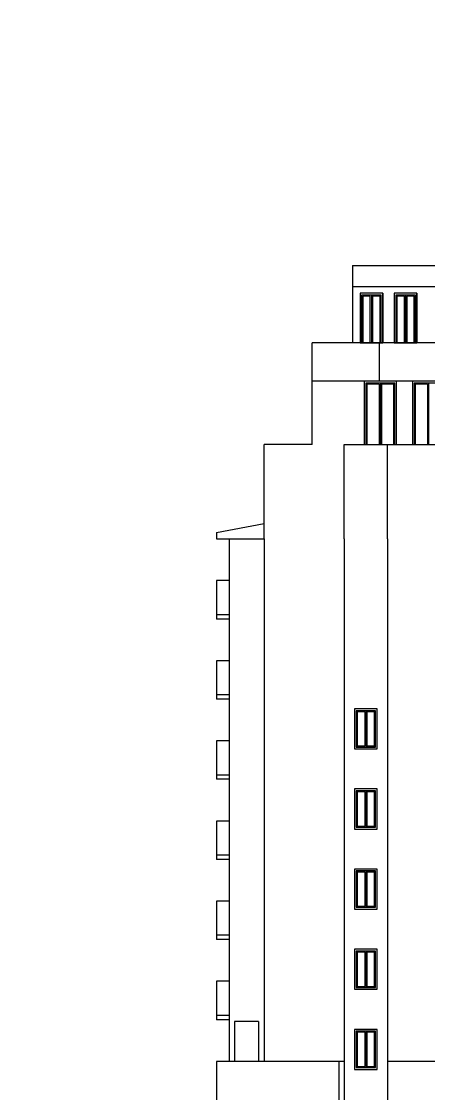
# Model space of a CAD drawing. Header units: inches. Extents: x -634 to 3638, y -6930911 to 5552.
# Drawn here: x 1276.04 to 1290.85, y 3495.46 to 3534.55 of the extents above; entities that cross this region are included whole.
import ezdxf

# ---------------------------------------------------------------- set-up
doc = ezdxf.new("R2010")
doc.units = ezdxf.units.IN
doc.header["$MEASUREMENT"] = 0
doc.linetypes.add('Dashed', pattern=[1128.888893, 564.444447, -564.444447])
for name, color, linetype, lineweight in [('ELEV', 134, 'Continuous', 18), ('фасады', 7, 'Continuous', 30), ('фасады2', 7, 'Continuous', 25)]:
    doc.layers.add(name, color=color, linetype=linetype, lineweight=lineweight)

msp = doc.modelspace()

# ---------------------------------------------------------------- hatches: boundary and pattern name
at = {"layer": 'ELEV', "linetype": 'Continuous'}
h = msp.add_hatch(dxfattribs=at)
h.set_pattern_fill('ANSI31', color=256, scale=0.01044, style=0)
h.set_pattern_definition([(45, (1262.311104, 3366.587935), (-0.02343928418428, 0.02343928418428), [])])
edge = h.paths.add_edge_path()
edge.add_ellipse((1445.78234, 3471.96182), major_axis=(0, 6932302.83262), ratio=0.00000001506, start_angle=89.999976115149, end_angle=270.000023884851)
edge.add_line((1445.67794, 3474.85168), (1445.67794, 3528.48347))
edge.add_line((1445.67794, 3528.48347), (1445.88675, 3528.48347))
edge.add_line((1445.88675, 3528.48347), (1445.88675, 3474.85168))

# ---------------------------------------------------------------- linework, layer by layer
at = {"layer": 'фасады', "color": 7, "linetype": 'Dashed', "ltscale": 100}
for points in [[(1288.07792, 3525.66657), (1288.07792, 3522.84413)], [(1312.78782, 3524.88797), (1288.07792, 3524.88797)], [(1286.615, 3519.14576), (1286.615, 3522.84413)], [(1291.97095, 3522.84413), (1286.615, 3522.84413)], [(1289.05118, 3522.84413), (1289.05118, 3521.44264)], [(1291.97095, 3521.44264), (1286.615, 3521.44264)], [(1284.86314, 3515.70043), (1284.86314, 3519.14576)], [(1286.615, 3519.14576), (1284.86314, 3519.14576)], [(1287.78389, 3515.70043), (1287.78389, 3519.14576)], [(1289.35764, 3515.70043), (1289.35764, 3519.14576)], [(1283.13075, 3515.93401), (1284.86314, 3516.26497)], [(1283.13075, 3515.93401), (1283.13075, 3515.70043)], [(1283.59791, 3515.70043), (1283.59791, 3512.78066)], [(1284.86314, 3515.70043), (1284.86314, 3512.78066)], [(1284.86314, 3515.70043), (1284.86314, 3512.78066)], [(1287.78389, 3515.70043), (1287.78389, 3512.78066)], [(1289.35764, 3515.70043), (1289.35764, 3512.78066)], [(1283.13075, 3514.18215), (1283.13075, 3512.78066)], [(1283.59791, 3514.18215), (1283.13075, 3514.18215)], [(1283.59791, 3512.93638), (1283.13075, 3512.93638)], [(1283.59791, 3512.78066), (1283.13075, 3512.78066)], [(1283.59791, 3512.78066), (1283.59791, 3509.86089)], [(1284.86314, 3512.78066), (1284.86314, 3509.86089)], [(1284.86314, 3512.78066), (1284.86314, 3509.86089)], [(1287.78389, 3512.78066), (1287.78389, 3509.86089)], [(1289.35764, 3512.78066), (1289.35764, 3509.86089)], [(1283.13075, 3511.26238), (1283.13075, 3509.86089)], [(1283.59791, 3511.26238), (1283.13075, 3511.26238)], [(1283.59791, 3510.01661), (1283.13075, 3510.01661)], [(1283.59791, 3509.86089), (1283.13075, 3509.86089)], [(1283.59791, 3509.86089), (1283.59791, 3506.94112)], [(1284.86314, 3509.86089), (1284.86314, 3506.94112)], [(1284.86314, 3509.86089), (1284.86314, 3506.94112)], [(1287.78389, 3509.86089), (1287.78389, 3506.94112)], [(1289.35764, 3509.86089), (1289.35764, 3506.94112)], [(1283.13075, 3508.34261), (1283.13075, 3506.94112)], [(1283.59791, 3508.34261), (1283.13075, 3508.34261)], [(1283.59791, 3507.09684), (1283.13075, 3507.09684)], [(1283.59791, 3506.94112), (1283.13075, 3506.94112)], [(1283.59791, 3506.94112), (1283.59791, 3504.02135)], [(1284.86314, 3506.94112), (1284.86314, 3504.02135)], [(1284.86314, 3506.94112), (1284.86314, 3504.02135)], [(1287.78389, 3506.94112), (1287.78389, 3504.02135)], [(1289.35764, 3506.94112), (1289.35764, 3504.02135)], [(1283.13075, 3505.42284), (1283.13075, 3504.02135)], [(1283.59791, 3505.42284), (1283.13075, 3505.42284)], [(1283.59791, 3504.17707), (1283.13075, 3504.17707)], [(1283.59791, 3504.02135), (1283.13075, 3504.02135)], [(1283.59791, 3504.02135), (1283.13075, 3504.02135)], [(1283.59791, 3504.02135), (1283.59791, 3501.10158)], [(1284.86314, 3504.02135), (1284.86314, 3501.10158)], [(1287.78389, 3504.02135), (1287.78389, 3501.10158)], [(1289.35764, 3504.02135), (1289.35764, 3501.10158)], [(1283.13075, 3502.50307), (1283.13075, 3501.10158)], [(1283.59791, 3502.50307), (1283.13075, 3502.50307)], [(1283.59791, 3501.2573), (1283.13075, 3501.2573)], [(1283.59791, 3501.10158), (1283.13075, 3501.10158)], [(1283.59791, 3501.10158), (1283.59791, 3498.18181)], [(1284.86314, 3501.10158), (1284.86314, 3498.18181)], [(1287.78389, 3501.10158), (1287.78389, 3498.18181)], [(1289.35764, 3501.10158), (1289.35764, 3498.18181)], [(1283.13075, 3499.5833), (1283.13075, 3498.18181)], [(1283.59791, 3499.5833), (1283.13075, 3499.5833)], [(1283.59791, 3498.33753), (1283.13075, 3498.33753)], [(1283.59791, 3498.18181), (1283.13075, 3498.18181)], [(1283.59791, 3498.18181), (1283.59791, 3496.66353)], [(1283.79256, 3498.12342), (1283.79256, 3496.66353)], [(1284.66849, 3498.12342), (1283.79256, 3498.12342)], [(1284.66849, 3498.12342), (1284.66849, 3496.66353)], [(1284.86314, 3498.18181), (1284.86314, 3496.66353)], [(1287.78389, 3498.18181), (1287.78389, 3495.26204)], [(1289.35764, 3498.18181), (1289.35764, 3495.26204)], [(1287.78389, 3496.66353), (1283.13075, 3496.66353)], [(1283.13075, 3496.66353), (1283.13075, 3495.26204)], [(1284.66849, 3496.66353), (1283.79256, 3496.66353)], [(1287.58923, 3496.66353), (1287.58923, 3495.26204)], [(1300.14424, 3496.66353), (1289.35764, 3496.66353)]]:
    msp.add_lwpolyline(points, dxfattribs=at)
at = {"layer": 'фасады', "color": 7, "ltscale": 100}
for points in [[(1288.07792, 3525.66657), (1312.78782, 3525.66657)], [(1287.78389, 3519.14576), (1304.5239, 3519.14576)], [(1283.13075, 3515.70043), (1284.86314, 3515.70043)]]:
    msp.add_lwpolyline(points, dxfattribs=at)
at = {"layer": 'фасады2', "color": 7, "ltscale": 100}
for p, q in [((1288.41629, 3524.58626), (1288.41629, 3522.84413)), ((1289.12677, 3524.58626), (1288.41629, 3524.58626)), ((1288.45522, 3524.54733), (1288.45522, 3522.84413)), ((1288.7326, 3524.54733), (1288.45522, 3524.54733)), ((1288.7326, 3522.84413), (1288.7326, 3524.54733)), ((1289.08784, 3524.54733), (1288.81046, 3524.54733)), ((1288.81046, 3524.54733), (1288.81046, 3522.84413)), ((1289.08784, 3522.84413), (1289.08784, 3524.54733)), ((1289.12677, 3522.84413), (1289.12677, 3524.58626)), ((1289.66199, 3524.58626), (1289.66199, 3522.84413)), ((1290.37247, 3524.58626), (1289.66199, 3524.58626)), ((1289.70092, 3524.54733), (1289.70092, 3522.84413)), ((1289.9783, 3524.54733), (1289.70092, 3524.54733)), ((1289.9783, 3522.84413), (1289.9783, 3524.54733)), ((1290.33354, 3524.54733), (1290.05616, 3524.54733)), ((1290.05616, 3524.54733), (1290.05616, 3522.84413)), ((1290.33354, 3522.84413), (1290.33354, 3524.54733)), ((1290.37247, 3522.84413), (1290.37247, 3524.58626)), ((1288.57154, 3521.37451), (1288.57154, 3519.14576)), ((1289.62266, 3521.37451), (1288.57154, 3521.37451)), ((1288.61047, 3521.33558), (1288.61047, 3519.14576)), ((1289.05817, 3521.33558), (1288.61047, 3521.33558)), ((1289.58373, 3521.33558), (1289.13603, 3521.33558)), ((1289.58373, 3519.14576), (1289.58373, 3521.33558)), ((1289.62266, 3519.14576), (1289.62266, 3521.37451)), ((1290.32422, 3521.37451), (1290.32422, 3519.14576)), ((1291.37534, 3521.37451), (1290.32422, 3521.37451)), ((1290.36315, 3521.33558), (1290.36315, 3519.14576)), ((1290.81085, 3521.33558), (1290.36315, 3521.33558)), ((1288.21553, 3509.44239), (1288.21553, 3508.11876)), ((1288.926, 3509.44239), (1288.21553, 3509.44239)), ((1288.25446, 3509.40346), (1288.25446, 3508.15769)), ((1288.53183, 3509.40346), (1288.25446, 3509.40346)), ((1288.88707, 3509.40346), (1288.60969, 3509.40346)), ((1288.88707, 3508.15769), (1288.88707, 3509.40346)), ((1288.926, 3508.11876), (1288.926, 3509.44239)), ((1288.21553, 3508.11876), (1288.926, 3508.11876)), ((1288.25446, 3508.15769), (1288.53183, 3508.15769)), ((1288.60969, 3508.15769), (1288.88707, 3508.15769)), ((1288.21553, 3506.52262), (1288.21553, 3505.19899)), ((1288.926, 3506.52262), (1288.21553, 3506.52262)), ((1288.25446, 3506.48369), (1288.25446, 3505.23792)), ((1288.53183, 3506.48369), (1288.25446, 3506.48369)), ((1288.88707, 3506.48369), (1288.60969, 3506.48369)), ((1288.88707, 3505.23792), (1288.88707, 3506.48369)), ((1288.926, 3505.19899), (1288.926, 3506.52262)), ((1288.21553, 3505.19899), (1288.926, 3505.19899)), ((1288.25446, 3505.23792), (1288.53183, 3505.23792)), ((1288.60969, 3505.23792), (1288.88707, 3505.23792)), ((1288.21553, 3503.60285), (1288.21553, 3502.27922)), ((1288.926, 3503.60285), (1288.21553, 3503.60285)), ((1288.25446, 3503.56392), (1288.25446, 3502.31815)), ((1288.53183, 3503.56392), (1288.25446, 3503.56392)), ((1288.88707, 3503.56392), (1288.60969, 3503.56392)), ((1288.88707, 3502.31815), (1288.88707, 3503.56392)), ((1288.926, 3502.27922), (1288.926, 3503.60285)), ((1288.25446, 3502.31815), (1288.53183, 3502.31815)), ((1288.60969, 3502.31815), (1288.88707, 3502.31815)), ((1288.21553, 3502.27922), (1288.926, 3502.27922)), ((1288.21553, 3500.68308), (1288.21553, 3499.35945)), ((1288.926, 3500.68308), (1288.21553, 3500.68308)), ((1288.25446, 3500.64415), (1288.25446, 3499.39838)), ((1288.53183, 3500.64415), (1288.25446, 3500.64415)), ((1288.88707, 3500.64415), (1288.60969, 3500.64415)), ((1288.88707, 3499.39838), (1288.88707, 3500.64415)), ((1288.926, 3499.35945), (1288.926, 3500.68308)), ((1288.21553, 3499.35945), (1288.926, 3499.35945)), ((1288.25446, 3499.39838), (1288.53183, 3499.39838)), ((1288.60969, 3499.39838), (1288.88707, 3499.39838)), ((1288.21553, 3497.76331), (1288.21553, 3496.43968)), ((1288.926, 3497.76331), (1288.21553, 3497.76331)), ((1288.25446, 3497.72438), (1288.25446, 3496.47861)), ((1288.53183, 3497.72438), (1288.25446, 3497.72438)), ((1288.88707, 3497.72438), (1288.60969, 3497.72438)), ((1288.88707, 3496.47861), (1288.88707, 3497.72438)), ((1288.926, 3496.43968), (1288.926, 3497.76331)), ((1288.25446, 3496.47861), (1288.53183, 3496.47861)), ((1288.60969, 3496.47861), (1288.88707, 3496.47861)), ((1288.21553, 3496.43968), (1288.926, 3496.43968))]:
    msp.add_line(p, q, dxfattribs=at)
for points in [[(1288.3579, 3524.65439), (1288.3579, 3522.84413)], [(1289.18517, 3524.65439), (1289.18517, 3522.84413)], [(1289.6036, 3524.65439), (1289.6036, 3522.84413)], [(1290.43087, 3524.65439), (1290.43087, 3522.84413)], [(1288.51315, 3521.44264), (1288.51315, 3519.14576)], [(1288.53183, 3509.40346), (1288.53183, 3508.15769)], [(1288.57076, 3509.44239), (1288.57076, 3508.11876)], [(1288.60969, 3509.40346), (1288.60969, 3508.15769)], [(1288.60969, 3509.40346), (1288.60969, 3508.15769)], [(1288.53183, 3506.48369), (1288.53183, 3505.23792)], [(1288.57076, 3506.52262), (1288.57076, 3505.19899)], [(1288.60969, 3506.48369), (1288.60969, 3505.23792)], [(1288.60969, 3506.48369), (1288.60969, 3505.23792)], [(1288.53183, 3503.56392), (1288.53183, 3502.31815)], [(1288.57076, 3503.60285), (1288.57076, 3502.27922)], [(1288.60969, 3503.56392), (1288.60969, 3502.31815)], [(1288.60969, 3503.56392), (1288.60969, 3502.31815)], [(1288.53183, 3500.64415), (1288.53183, 3499.39838)], [(1288.57076, 3500.68308), (1288.57076, 3499.35945)], [(1288.60969, 3500.64415), (1288.60969, 3499.39838)], [(1288.60969, 3500.64415), (1288.60969, 3499.39838)], [(1288.53183, 3497.72438), (1288.53183, 3496.47861)], [(1288.57076, 3497.76331), (1288.57076, 3496.43968)], [(1288.60969, 3497.72438), (1288.60969, 3496.47861)], [(1288.60969, 3497.72438), (1288.60969, 3496.47861)]]:
    msp.add_lwpolyline(points, dxfattribs=at)
for points in [[(1289.18517, 3524.65439), (1288.3579, 3524.65439), (1288.3579, 3522.84413), (1289.18517, 3522.84413)], [(1290.43087, 3524.65439), (1289.6036, 3524.65439), (1289.6036, 3522.84413), (1290.43087, 3522.84413)], [(1289.68105, 3521.44264), (1288.51315, 3521.44264), (1288.51315, 3519.14576), (1289.68105, 3519.14576)], [(1291.43374, 3521.44264), (1290.26583, 3521.44264), (1290.26583, 3519.14576), (1291.43374, 3519.14576)], [(1288.9844, 3509.51052), (1288.15713, 3509.51052), (1288.15713, 3508.05063), (1288.9844, 3508.05063)], [(1288.9844, 3506.59075), (1288.15713, 3506.59075), (1288.15713, 3505.13086), (1288.9844, 3505.13086)], [(1288.9844, 3503.67098), (1288.15713, 3503.67098), (1288.15713, 3502.21109), (1288.9844, 3502.21109)], [(1288.9844, 3500.75121), (1288.15713, 3500.75121), (1288.15713, 3499.29132), (1288.9844, 3499.29132)], [(1288.9844, 3497.83144), (1288.15713, 3497.83144), (1288.15713, 3496.37156), (1288.9844, 3496.37156)]]:
    msp.add_lwpolyline(points, close=True, dxfattribs=at)
at = {"layer": 'фасады2', "color": 7, "linetype": 'Dashed', "ltscale": 100}
for points in [[(1288.77153, 3524.58626), (1288.77153, 3522.84413)], [(1290.01723, 3524.58626), (1290.01723, 3522.84413)], [(1289.05817, 3521.33558), (1289.05817, 3519.14576)], [(1289.0971, 3521.37451), (1289.0971, 3519.14576)], [(1289.13603, 3521.33558), (1289.13603, 3519.14576)], [(1290.81085, 3521.33558), (1290.81085, 3519.14576)], [(1290.84978, 3521.37451), (1290.84978, 3519.14576)]]:
    msp.add_lwpolyline(points, dxfattribs=at)

doc.saveas('drawing.dxf')
